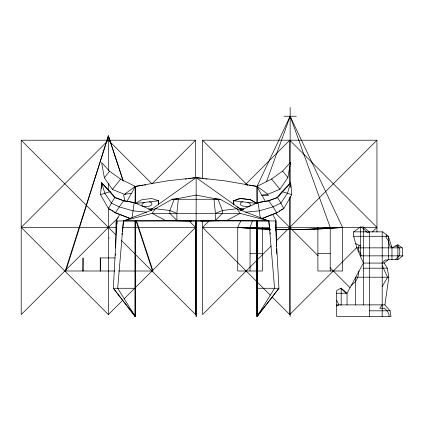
<?xml version="1.0" encoding="UTF-8"?>
<svg xmlns="http://www.w3.org/2000/svg" width="424" height="424" viewBox="0 0 424 424"><rect width="100%" height="100%" fill="white"/><g stroke="black" fill="none" stroke-linecap="round" stroke-linejoin="round"><path stroke-width="0.64" d="M196.142 220.931L196.142 316.484L196.142 195.109L174.216 199.264L169.865 210.521L169.881 213.378L176.956 220.57L176.834 213.378L178.308 199.264M196.142 195.072L196.142 177.598L225.017 180.863L257.039 186.401L267.899 194.261L279.914 189.274L287.875 177.545L290.493 162.371L282.628 171.095L271.577 179.023L257.039 186.401L251.808 185.648M257.039 288.278L278.95 288.278L257.039 316.484L257.039 220.931L257.135 316.484L278.95 288.278L275.287 220.931L200.589 220.931M135.198 203.34L135.245 186.401L120.66 179.114L109.556 171.259L101.633 162.583L104.346 177.746L112.387 189.422L124.433 194.33L131.594 193.302L135.245 186.401L167.268 180.863L196.142 177.598L200.632 178.25M140.471 185.648L135.245 186.401L135.182 203.456L142.04 199.625L151.76 198.522L158.65 200.796L158.671 204.501M115.513 255.264L115.535 253.944M115.63 248.003L116.059 220.931L119.579 214.597M213.972 199.264L215.445 213.378L215.323 220.57L222.404 213.378L222.415 210.521L218.063 199.264L196.142 195.109M116.658 232.156L116.817 226.872M116.897 224.232L116.992 220.931L191.69 220.931M101.341 188.622L101.654 182.808L110.24 191.606L115.143 197.547L124.158 200.801L134.212 202.561L151.739 210.219M116.992 220.931L113.33 288.278L135.15 316.484L135.245 220.931L135.245 316.484L113.33 288.278L135.245 288.278M158.396 204.394L158.65 200.796L135.834 203.382M177.942 198.739L172.091 199.264L155.444 208.703L123.405 220.931L117.692 288.278L135.245 316.484L131.133 310.628M130.619 218.683L115.418 212.885L108.465 208.539L100.488 194.611L101.654 182.808L114.729 197.584L123.623 200.838L134.212 202.561L132.018 217.872M121.905 234.663L122.064 233.354M122.303 231.393L123.564 220.931M336.64 293.228L347.049 293.228L341.188 288.129L336.64 290.588L336.64 316.484L391.045 316.484L390.064 310.813L384.897 304.867L388.834 277.201L387.303 268.196L384.133 263.076L363.379 263.076L347.049 293.228L347.049 304.914M358.996 271.047L357.861 277.201L355.768 281.34L351.014 285.808M239.942 210.479L258.073 202.561L268.127 200.801L277.142 197.547L282.039 191.606L290.631 182.808L287.461 193.275L280.889 203.08L273.029 206.88L259.26 210.855L245.629 212.186M65.842 271L108.39 135.855L123.342 181.112M122.944 180.486L108.39 135.855L65.259 271L114.925 271M252.534 220.575L250.07 227.407L250.07 271M266.638 181.446L290.143 116.234L342.55 227.407L342.55 271L317.889 271L317.889 227.407M386.561 234.864L385.951 237.366L388.379 240.731L389.688 246.233L391.463 246.233M240.837 220.83L237.737 227.407L237.737 271L262.398 271L262.398 227.407M256.896 186.761L290.143 116.234L330.222 227.407L330.222 271M126.93 201.363L131.408 193.307M260.262 217.872L258.073 202.561L268.662 200.838L277.55 197.584L290.631 182.808L291.797 194.611L283.815 208.539L276.867 212.885L261.661 218.683M382.194 286.491L387.578 277.201L382.194 265.636M257.039 220.931L257.039 316.484L274.593 288.278L268.874 220.931L236.841 208.703L220.189 199.264L214.989 198.798M257.039 316.484L262.271 309.032M382.194 304.872L379.74 308.221L384.483 308.221L387.154 310.813L389.004 314.258L389.004 316.484M104.346 177.746L109.556 171.259M112.387 189.422L120.66 179.114M382.194 263.076L385.204 259.997L387.865 259.997M122.769 300.219L108.39 314.597L21.2 227.407L108.39 140.212L151.988 183.809L195.586 140.212L195.586 177.863M118.132 217.666L21.2 314.597L21.2 140.212L195.586 140.212M124.163 298.83L195.586 227.407L189.093 220.915M270.274 295.12L202.561 227.407L209.053 220.915M245.231 184.737L289.751 140.212L376.947 227.407L372.309 232.045M271.201 245.957L202.561 314.597L202.561 220.798M276.305 240.853L376.947 140.212L376.947 232.029M272.129 296.975L289.751 314.597L357.003 247.351M395.47 259.573L399.191 255.852L399.927 251.299L399.191 247.86L397.866 246.312L395.47 246.026M384.133 263.076L388.379 259.573L397.866 259.573L402.8 255.852L402.206 247.86L397.866 244.765L391.967 247.86L391.967 259.573M125.658 193.784L123.638 195.342L125.032 201.103M124.433 194.33L135.245 186.401M363.379 263.076L356.838 247.86L353.632 236.279L353.632 231.849L360.416 227.015L363.379 227.015L369.32 231.849L369.32 316.484M150.26 210.193L196.142 177.598L242.019 210.193M150.213 210.256L152.364 208.735L148.517 209.228M277.418 212.18L276.331 212.848L276.867 212.885L273.029 206.88L268.662 200.838L268.127 200.801M279.05 211.173L280.142 210.505M281.229 209.838L283.815 208.539L280.889 203.08L277.55 197.584L277.142 197.547M144.579 202.391L142.061 203.891L142.077 205.916L144.51 206.721L149.37 206.17L151.797 204.813L151.781 202.656L149.343 201.851M176.834 213.378L169.865 210.521L155.444 208.703L152.11 213.378L165.689 220.57L196.142 221.222L226.596 220.57L240.175 213.378L268.874 220.931L226.596 220.57L123.405 220.931L152.11 213.378L240.175 213.378L236.841 208.703L222.415 210.521L215.445 213.378M336.64 306.017L338.914 304.914L336.64 300.213M233.635 204.421L233.635 200.796L239.761 198.368L250.224 199.688L257.098 203.456L257.039 186.401L261.693 195.204L267.899 194.261M262.891 218.18L275.717 213.092M233.884 204.394L233.635 200.796L240.525 198.522L250.245 199.625L257.098 203.456M242.936 201.851L240.503 202.635L240.503 204.744L242.936 206.08L247.701 206.615L250.224 205.714L250.224 203.732L247.796 202.402M100.488 194.611L110.24 191.606M123.405 220.931L125.345 220.517M141.78 185.458L143.084 185.267M144.393 185.081L145.702 184.891M185.235 179.177L186.518 178.992M188.442 178.711L190.365 178.435M191.648 178.25L196.142 177.598M149.948 209.26L151.909 209.064M115.143 197.547L114.729 197.584L111.39 203.08L108.465 208.539L111.051 209.838M124.158 200.801L123.623 200.838L119.25 206.88L115.418 212.885L115.953 212.848L114.321 211.846M200.775 220.877L216.664 220.687M220.639 220.644L226.596 220.57M340.562 305.01L341.188 305.01L341.188 288.129M384.897 304.867L336.64 304.914M283.979 116.234L296.312 116.234M202.561 178.525L202.561 140.212L376.947 140.212M262.006 195.342L268.646 195.342M172.091 199.264L220.189 199.264M21.2 227.407L115.657 227.407M122.923 227.407L195.586 227.407M202.561 227.407L269.669 227.407M276.045 227.407L360.432 227.407M363.077 227.407L376.947 227.407M353.632 231.849L382.697 231.849L388.379 236.285L391.967 247.86M369.32 232.553L367.539 232.553L366.352 231.849L363.379 228.578L360.416 227.015L360.416 255.852L402.8 255.852M353.632 236.279L388.379 236.285L388.379 259.573M356.838 247.86L402.206 247.86M250.07 253.563L262.398 253.563M317.889 253.563L330.222 253.563M115.105 257.925L100.25 257.925L100.25 271M135.245 257.925L135.362 271M363.379 268.196L387.303 268.196M118.683 271L153.032 271L136.422 220.713M388.834 277.201L355.609 277.201L355.609 304.914M369.32 310.813L390.064 310.813M165.689 220.57L171.646 220.644M175.616 220.687L191.505 220.877M146.656 212.186L133.025 210.855L119.25 206.88L111.39 203.08L104.823 193.275L101.654 182.808L102.152 184M233.635 200.796L256.446 203.382M243.747 209.159L240.503 208.793L237.069 206.907M243.768 209.228L239.915 208.735L242.067 210.256M201.914 178.435L203.843 178.711M205.767 178.992L207.05 179.177M246.583 184.891L247.892 185.081M249.195 185.267L250.505 185.458M239.544 208.635L240.843 208.836M266.935 220.517L268.874 220.931M340.446 288.532L341.188 288.728L346.17 293.228M282.039 191.606L291.797 194.611M116.563 213.092L130.004 218.424M355.651 243.572L360.416 245.894L358.635 245.894L358.418 247.86L358.958 251.379L360.416 252.704L361.221 255.852M112.143 210.505L113.229 211.173M202.561 140.212L247.547 185.203M275.377 213.028L318.042 255.698M330.105 267.756L350.044 287.7M21.2 140.212L115.816 234.827M121.381 240.392L195.586 314.597L195.586 220.798M282.628 171.095L287.875 177.545M271.577 179.023L279.914 189.274M261.836 195.035L265.35 201.363M272.706 214.597L276.22 220.931L276.628 246.678M136.056 220.713L152.449 271M268.721 220.931L269.903 230.736M270.141 232.697L270.295 234.006M290.631 182.808L290.875 187.328M275.287 220.931L275.351 222.913M275.388 224.232L275.584 230.831M276.66 248.66L276.745 253.944M257.039 186.401L257.087 203.34M397.866 244.765L397.866 259.573M382.194 231.849L382.194 316.484M363.379 227.015L363.379 304.914M290.143 107.516L290.143 184.111M290.143 196.635L290.143 316.484M289.751 140.212L289.751 163.993M289.751 165.975L289.751 184.472M289.751 197.679L289.751 314.597M257.135 220.931L257.135 316.484M135.15 220.931L135.15 316.484M109.085 237.785L109.085 238.224M108.39 135.855L108.39 170.861M108.39 183.147L108.39 190.413M108.39 207.855L108.39 314.597M100.599 257.925L100.599 271M83.046 271L83.046 257.925L82.929 271M330.222 227.407A999.448 607.115 90 0 1 276.777 229.342A999.448 607.115 -90 0 0 290.143 229.585M250.07 227.407A999.448 607.115 90 0 0 270.099 229.04A999.448 607.115 -90 0 1 250.07 227.407M276.411 229.437A999.448 793.919 90 0 0 342.55 227.407A999.448 793.919 -90 0 1 276.411 229.437M237.737 227.407A999.448 793.919 90 0 0 270.168 229.267A999.448 793.919 -90 0 1 237.737 227.407"/></g></svg>
